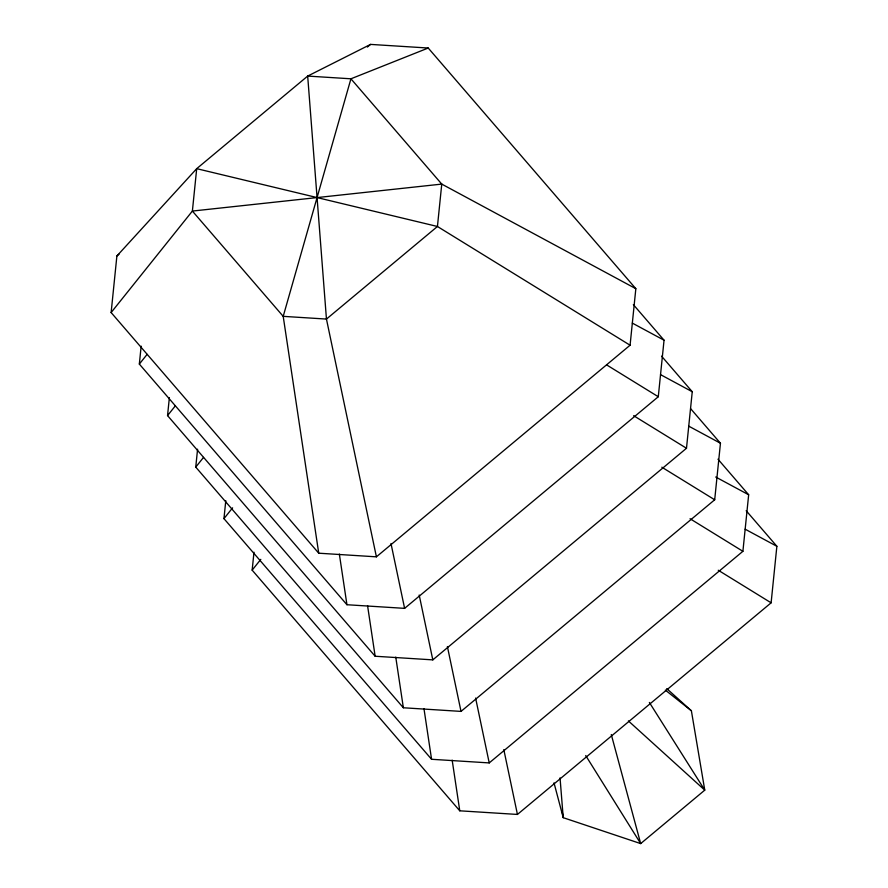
<?xml version="1.0" encoding="UTF-8"?>
<svg xmlns="http://www.w3.org/2000/svg" width="888" height="888" viewBox="0 0 888 888"><rect width="100%" height="100%" fill="white"/><g stroke="black" fill="none" stroke-linecap="round" stroke-linejoin="round"><path stroke-width="1.33" d="M111.133 312.554L116.883 256.01L196.703 168.665L307.681 76.079L370.562 44.4L428.227 48.03L635.841 288.689L630.08 345.221L376.401 556.832L318.736 553.202L111.133 312.554L192.385 211.067L196.703 168.665L437.44 226.484L630.08 345.221M633.355 304.628L664.046 340.204L658.285 396.736L404.606 608.358L346.942 604.728L139.338 364.069L141.159 346.142M661.56 356.155L692.252 391.73L686.491 448.262L432.811 659.873L375.147 656.243L167.543 415.595L169.364 397.669M690.664 408.713L720.457 443.245L714.696 499.778L461.016 711.399L403.363 707.769L195.749 467.11L197.58 449.184M717.97 459.196L748.662 494.771L742.901 551.304L489.221 762.914L431.568 759.284L223.954 518.636L225.785 500.71M746.175 510.711L776.867 546.287L771.117 602.819L517.438 814.44L459.773 810.811L252.159 570.152L253.99 552.225M139.338 364.069L147.119 354.356M167.543 415.595L175.325 405.872M195.749 467.11L203.53 457.398M223.954 518.636L232.601 507.836M252.159 570.152L260.806 559.362M116.883 256.01L119.014 254.246M367.377 47.053L370.562 44.4M428.227 48.03L350.927 78.799L307.681 76.079L326.451 319.07L376.401 556.832M635.841 288.689L441.758 184.094L350.927 78.799L283.205 316.35L318.736 553.202M632.312 323.099L664.046 340.204M660.517 374.625L692.252 391.73M688.722 426.14L720.457 443.245M715.706 477.011L748.662 494.771M745.132 529.181L776.867 546.287M606.604 364.879L658.285 396.736M633.632 415.684L686.491 448.262M661.838 467.199L714.696 499.778M690.043 518.725L742.901 551.304M718.259 570.24L771.117 602.819M665.345 690.098L691.386 710.777L704.761 790.142L640.681 843.6L563.225 817.682L554.012 782.861M666.733 688.6L691.386 710.777M628.393 720.923L704.761 790.142L649.372 702.452M585.714 755.555L640.681 843.6L611.288 734.565M503.807 749.594L517.438 814.44M475.602 698.068L489.221 762.914M447.397 646.553L461.016 711.399M419.192 595.027L432.811 659.873M390.986 543.512L404.606 608.358M562.093 810.955L563.225 817.682L560.039 777.866M452.17 760.15L459.773 810.811M423.965 708.635L431.568 759.284M395.759 657.109L403.363 707.769M367.554 605.594L375.147 656.243M339.349 554.068L346.942 604.728M441.758 184.094L437.44 226.484L326.451 319.07L283.205 316.35L192.385 211.067L441.758 184.094"/></g></svg>
